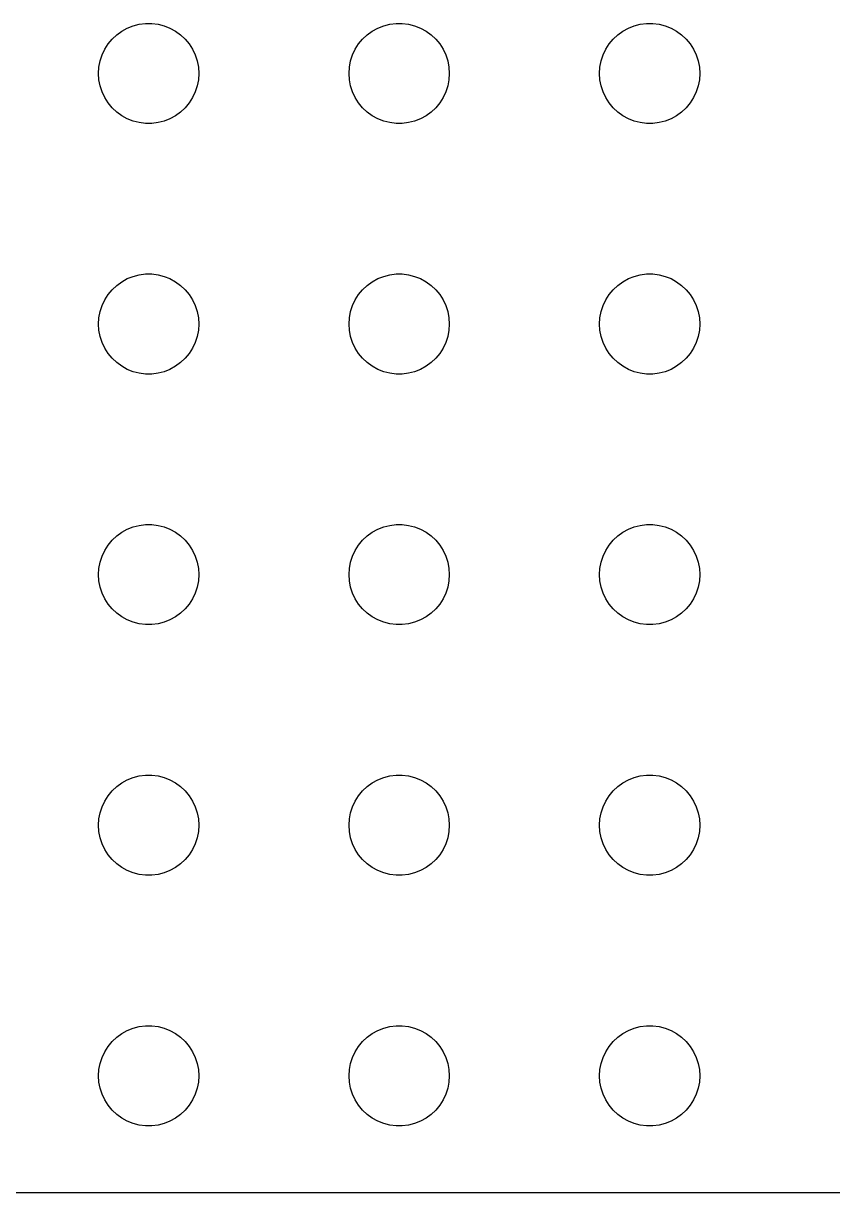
# Model space of a CAD drawing. Header units: metres. Extents: x -210 to 210, y -149 to 149.
# Drawn here: x 0 to 48.5, y -149.5 to -79.5 of the extents above; entities that cross this region are included whole.
import ezdxf

# ---------------------------------------------------------------- set-up
doc = ezdxf.new("R2010")
doc.units = ezdxf.units.M

msp = doc.modelspace()

# ---------------------------------------------------------------- linework, layer by layer
for p, q in [((6.22266, -79.7855), (6.57294, -79.6468)), ((6.57294, -79.6468), (6.93785, -79.5531)), ((6.93785, -79.5531), (7.31161, -79.5059)), ((7.31161, -79.5059), (7.68837, -79.5059)), ((7.68837, -79.5059), (8.06213, -79.5531)), ((8.06213, -79.5531), (8.42705, -79.6468)), ((8.42705, -79.6468), (8.77733, -79.7855)), ((21.2227, -79.7855), (21.5729, -79.6468)), ((21.5729, -79.6468), (21.9379, -79.5531)), ((21.9379, -79.5531), (22.3116, -79.5059)), ((22.3116, -79.5059), (22.6884, -79.5059)), ((22.6884, -79.5059), (23.0621, -79.5531)), ((23.0621, -79.5531), (23.427, -79.6468)), ((23.427, -79.6468), (23.7773, -79.7855)), ((36.2227, -79.7855), (36.5729, -79.6468)), ((36.5729, -79.6468), (36.9379, -79.5531)), ((36.9379, -79.5531), (37.3116, -79.5059)), ((37.3116, -79.5059), (37.6884, -79.5059)), ((37.6884, -79.5059), (38.0621, -79.5531)), ((38.0621, -79.5531), (38.427, -79.6468)), ((38.427, -79.6468), (38.7773, -79.7855)), ((5.07294, -80.7366), (5.31308, -80.4464)), ((5.31308, -80.4464), (5.58772, -80.1885)), ((5.58772, -80.1885), (5.89252, -79.967)), ((5.89252, -79.967), (6.22266, -79.7855)), ((8.77733, -79.7855), (9.10747, -79.967)), ((9.10747, -79.967), (9.41226, -80.1885)), ((9.41226, -80.1885), (9.6869, -80.4464)), ((9.6869, -80.4464), (9.92705, -80.7366)), ((20.0729, -80.7366), (20.3131, -80.4464)), ((20.3131, -80.4464), (20.5877, -80.1885)), ((20.5877, -80.1885), (20.8925, -79.967)), ((20.8925, -79.967), (21.2227, -79.7855)), ((23.7773, -79.7855), (24.1075, -79.967)), ((24.1075, -79.967), (24.4123, -80.1885)), ((24.4123, -80.1885), (24.6869, -80.4464)), ((24.6869, -80.4464), (24.927, -80.7366)), ((35.0729, -80.7366), (35.3131, -80.4464)), ((35.3131, -80.4464), (35.5877, -80.1885)), ((35.5877, -80.1885), (35.8925, -79.967)), ((35.8925, -79.967), (36.2227, -79.7855)), ((38.7773, -79.7855), (39.1075, -79.967)), ((39.1075, -79.967), (39.4123, -80.1885)), ((39.4123, -80.1885), (39.6869, -80.4464)), ((39.6869, -80.4464), (39.927, -80.7366)), ((4.71066, -81.3956), (4.87108, -81.0547)), ((4.87108, -81.0547), (5.07294, -80.7366)), ((9.92705, -80.7366), (10.1289, -81.0547)), ((10.1289, -81.0547), (10.2893, -81.3956)), ((19.7107, -81.3956), (19.8711, -81.0547)), ((19.8711, -81.0547), (20.0729, -80.7366)), ((24.927, -80.7366), (25.1289, -81.0547)), ((25.1289, -81.0547), (25.2893, -81.3956)), ((34.7107, -81.3956), (34.8711, -81.0547)), ((34.8711, -81.0547), (35.0729, -80.7366)), ((39.927, -80.7366), (40.1289, -81.0547)), ((40.1289, -81.0547), (40.2893, -81.3956)), ((4.52365, -82.124), (4.59424, -81.7539)), ((4.59424, -81.7539), (4.71066, -81.3956)), ((10.2893, -81.3956), (10.4057, -81.7539)), ((10.4057, -81.7539), (10.4763, -82.124)), ((19.5237, -82.124), (19.5942, -81.7539)), ((19.5942, -81.7539), (19.7107, -81.3956)), ((25.2893, -81.3956), (25.4057, -81.7539)), ((25.4057, -81.7539), (25.4763, -82.124)), ((34.5237, -82.124), (34.5942, -81.7539)), ((34.5942, -81.7539), (34.7107, -81.3956)), ((40.2893, -81.3956), (40.4057, -81.7539)), ((40.4057, -81.7539), (40.4763, -82.124)), ((4.5, -82.5), (4.52365, -82.124)), ((4.52365, -82.876), (4.5, -82.5)), ((10.4763, -82.124), (10.5, -82.5)), ((10.5, -82.5), (10.4763, -82.876)), ((19.5, -82.5), (19.5237, -82.124)), ((19.5237, -82.876), (19.5, -82.5)), ((25.4763, -82.124), (25.5, -82.5)), ((25.5, -82.5), (25.4763, -82.876)), ((34.5, -82.5), (34.5237, -82.124)), ((34.5237, -82.876), (34.5, -82.5)), ((40.4763, -82.124), (40.5, -82.5)), ((40.5, -82.5), (40.4763, -82.876)), ((4.59424, -83.2461), (4.52365, -82.876)), ((4.71066, -83.6044), (4.59424, -83.2461)), ((10.4057, -83.2461), (10.2893, -83.6044)), ((10.4763, -82.876), (10.4057, -83.2461)), ((19.5942, -83.2461), (19.5237, -82.876)), ((19.7107, -83.6044), (19.5942, -83.2461)), ((25.4057, -83.2461), (25.2893, -83.6044)), ((25.4763, -82.876), (25.4057, -83.2461)), ((34.5942, -83.2461), (34.5237, -82.876)), ((34.7107, -83.6044), (34.5942, -83.2461)), ((40.4057, -83.2461), (40.2893, -83.6044)), ((40.4763, -82.876), (40.4057, -83.2461)), ((4.87108, -83.9453), (4.71066, -83.6044)), ((5.07294, -84.2634), (4.87108, -83.9453)), ((10.1289, -83.9453), (9.92705, -84.2634)), ((10.2893, -83.6044), (10.1289, -83.9453)), ((19.8711, -83.9453), (19.7107, -83.6044)), ((20.0729, -84.2634), (19.8711, -83.9453)), ((25.1289, -83.9453), (24.927, -84.2634)), ((25.2893, -83.6044), (25.1289, -83.9453)), ((34.8711, -83.9453), (34.7107, -83.6044)), ((35.0729, -84.2634), (34.8711, -83.9453)), ((40.1289, -83.9453), (39.927, -84.2634)), ((40.2893, -83.6044), (40.1289, -83.9453)), ((5.31308, -84.5536), (5.07294, -84.2634)), ((5.58772, -84.8115), (5.31308, -84.5536)), ((9.6869, -84.5536), (9.41226, -84.8115)), ((9.92705, -84.2634), (9.6869, -84.5536)), ((20.3131, -84.5536), (20.0729, -84.2634)), ((20.5877, -84.8115), (20.3131, -84.5536)), ((24.6869, -84.5536), (24.4123, -84.8115)), ((24.927, -84.2634), (24.6869, -84.5536)), ((35.3131, -84.5536), (35.0729, -84.2634)), ((35.5877, -84.8115), (35.3131, -84.5536)), ((39.6869, -84.5536), (39.4123, -84.8115)), ((39.927, -84.2634), (39.6869, -84.5536)), ((5.89252, -85.033), (5.58772, -84.8115)), ((6.22266, -85.2145), (5.89252, -85.033)), ((6.57294, -85.3532), (6.22266, -85.2145)), ((6.93785, -85.4469), (6.57294, -85.3532)), ((8.42705, -85.3532), (8.06213, -85.4469)), ((8.77733, -85.2145), (8.42705, -85.3532)), ((9.10747, -85.033), (8.77733, -85.2145)), ((9.41226, -84.8115), (9.10747, -85.033)), ((20.8925, -85.033), (20.5877, -84.8115)), ((21.2227, -85.2145), (20.8925, -85.033)), ((21.5729, -85.3532), (21.2227, -85.2145)), ((21.9379, -85.4469), (21.5729, -85.3532)), ((23.427, -85.3532), (23.0621, -85.4469)), ((23.7773, -85.2145), (23.427, -85.3532)), ((24.1075, -85.033), (23.7773, -85.2145)), ((24.4123, -84.8115), (24.1075, -85.033)), ((35.8925, -85.033), (35.5877, -84.8115)), ((36.2227, -85.2145), (35.8925, -85.033)), ((36.5729, -85.3532), (36.2227, -85.2145)), ((36.9379, -85.4469), (36.5729, -85.3532)), ((38.427, -85.3532), (38.0621, -85.4469)), ((38.7773, -85.2145), (38.427, -85.3532)), ((39.1075, -85.033), (38.7773, -85.2145)), ((39.4123, -84.8115), (39.1075, -85.033)), ((7.31161, -85.4941), (6.93785, -85.4469)), ((7.68837, -85.4941), (7.31161, -85.4941)), ((8.06213, -85.4469), (7.68837, -85.4941)), ((22.3116, -85.4941), (21.9379, -85.4469)), ((22.6884, -85.4941), (22.3116, -85.4941)), ((23.0621, -85.4469), (22.6884, -85.4941)), ((37.3116, -85.4941), (36.9379, -85.4469)), ((37.6884, -85.4941), (37.3116, -85.4941)), ((38.0621, -85.4469), (37.6884, -85.4941)), ((5.58772, -95.1885), (5.89252, -94.967)), ((5.89252, -94.967), (6.22266, -94.7855)), ((6.22266, -94.7855), (6.57294, -94.6468)), ((6.57294, -94.6468), (6.93785, -94.5531)), ((6.93785, -94.5531), (7.31161, -94.5059)), ((7.31161, -94.5059), (7.68837, -94.5059)), ((7.68837, -94.5059), (8.06213, -94.5531)), ((8.06213, -94.5531), (8.42705, -94.6468)), ((8.42705, -94.6468), (8.77733, -94.7855)), ((8.77733, -94.7855), (9.10747, -94.967)), ((9.10747, -94.967), (9.41226, -95.1885)), ((20.5877, -95.1885), (20.8925, -94.967)), ((20.8925, -94.967), (21.2227, -94.7855)), ((21.2227, -94.7855), (21.5729, -94.6468)), ((21.5729, -94.6468), (21.9379, -94.5531)), ((21.9379, -94.5531), (22.3116, -94.5059)), ((22.3116, -94.5059), (22.6884, -94.5059)), ((22.6884, -94.5059), (23.0621, -94.5531)), ((23.0621, -94.5531), (23.427, -94.6468)), ((23.427, -94.6468), (23.7773, -94.7855)), ((23.7773, -94.7855), (24.1075, -94.967)), ((24.1075, -94.967), (24.4123, -95.1885)), ((35.5877, -95.1885), (35.8925, -94.967)), ((35.8925, -94.967), (36.2227, -94.7855)), ((36.2227, -94.7855), (36.5729, -94.6468)), ((36.5729, -94.6468), (36.9379, -94.5531)), ((36.9379, -94.5531), (37.3116, -94.5059)), ((37.3116, -94.5059), (37.6884, -94.5059)), ((37.6884, -94.5059), (38.0621, -94.5531)), ((38.0621, -94.5531), (38.427, -94.6468)), ((38.427, -94.6468), (38.7773, -94.7855)), ((38.7773, -94.7855), (39.1075, -94.967)), ((39.1075, -94.967), (39.4123, -95.1885)), ((4.87108, -96.0547), (5.07294, -95.7366)), ((5.07294, -95.7366), (5.31308, -95.4464)), ((5.31308, -95.4464), (5.58772, -95.1885)), ((9.41226, -95.1885), (9.6869, -95.4464)), ((9.6869, -95.4464), (9.92705, -95.7366)), ((9.92705, -95.7366), (10.1289, -96.0547)), ((19.8711, -96.0547), (20.0729, -95.7366)), ((20.0729, -95.7366), (20.3131, -95.4464)), ((20.3131, -95.4464), (20.5877, -95.1885)), ((24.4123, -95.1885), (24.6869, -95.4464)), ((24.6869, -95.4464), (24.927, -95.7366)), ((24.927, -95.7366), (25.1289, -96.0547)), ((34.8711, -96.0547), (35.0729, -95.7366)), ((35.0729, -95.7366), (35.3131, -95.4464)), ((35.3131, -95.4464), (35.5877, -95.1885)), ((39.4123, -95.1885), (39.6869, -95.4464)), ((39.6869, -95.4464), (39.927, -95.7366)), ((39.927, -95.7366), (40.1289, -96.0547)), ((4.59424, -96.7539), (4.71066, -96.3956)), ((4.71066, -96.3956), (4.87108, -96.0547)), ((10.1289, -96.0547), (10.2893, -96.3956)), ((10.2893, -96.3956), (10.4057, -96.7539)), ((19.5942, -96.7539), (19.7107, -96.3956)), ((19.7107, -96.3956), (19.8711, -96.0547)), ((25.1289, -96.0547), (25.2893, -96.3956)), ((25.2893, -96.3956), (25.4057, -96.7539)), ((34.5942, -96.7539), (34.7107, -96.3956)), ((34.7107, -96.3956), (34.8711, -96.0547)), ((40.1289, -96.0547), (40.2893, -96.3956)), ((40.2893, -96.3956), (40.4057, -96.7539)), ((4.5, -97.5), (4.52365, -97.124)), ((4.52365, -97.124), (4.59424, -96.7539)), ((10.4057, -96.7539), (10.4763, -97.124)), ((10.4763, -97.124), (10.5, -97.5)), ((19.5, -97.5), (19.5237, -97.124)), ((19.5237, -97.124), (19.5942, -96.7539)), ((25.4057, -96.7539), (25.4763, -97.124)), ((25.4763, -97.124), (25.5, -97.5)), ((34.5, -97.5), (34.5237, -97.124)), ((34.5237, -97.124), (34.5942, -96.7539)), ((40.4057, -96.7539), (40.4763, -97.124)), ((40.4763, -97.124), (40.5, -97.5)), ((4.52365, -97.876), (4.5, -97.5)), ((4.59424, -98.2461), (4.52365, -97.876)), ((10.4763, -97.876), (10.4057, -98.2461)), ((10.5, -97.5), (10.4763, -97.876)), ((19.5237, -97.876), (19.5, -97.5)), ((19.5942, -98.2461), (19.5237, -97.876)), ((25.4763, -97.876), (25.4057, -98.2461)), ((25.5, -97.5), (25.4763, -97.876)), ((34.5237, -97.876), (34.5, -97.5)), ((34.5942, -98.2461), (34.5237, -97.876)), ((40.4763, -97.876), (40.4057, -98.2461)), ((40.5, -97.5), (40.4763, -97.876)), ((4.71066, -98.6044), (4.59424, -98.2461)), ((4.87108, -98.9453), (4.71066, -98.6044)), ((10.2893, -98.6044), (10.1289, -98.9453)), ((10.4057, -98.2461), (10.2893, -98.6044)), ((19.7107, -98.6044), (19.5942, -98.2461)), ((19.8711, -98.9453), (19.7107, -98.6044)), ((25.2893, -98.6044), (25.1289, -98.9453)), ((25.4057, -98.2461), (25.2893, -98.6044)), ((34.7107, -98.6044), (34.5942, -98.2461)), ((34.8711, -98.9453), (34.7107, -98.6044)), ((40.2893, -98.6044), (40.1289, -98.9453)), ((40.4057, -98.2461), (40.2893, -98.6044)), ((5.07294, -99.2634), (4.87108, -98.9453)), ((5.31308, -99.5536), (5.07294, -99.2634)), ((9.92705, -99.2634), (9.6869, -99.5536)), ((10.1289, -98.9453), (9.92705, -99.2634)), ((20.0729, -99.2634), (19.8711, -98.9453)), ((20.3131, -99.5536), (20.0729, -99.2634)), ((24.927, -99.2634), (24.6869, -99.5536)), ((25.1289, -98.9453), (24.927, -99.2634)), ((35.0729, -99.2634), (34.8711, -98.9453)), ((35.3131, -99.5536), (35.0729, -99.2634)), ((39.927, -99.2634), (39.6869, -99.5536)), ((40.1289, -98.9453), (39.927, -99.2634)), ((5.58772, -99.8115), (5.31308, -99.5536)), ((5.89252, -100.033), (5.58772, -99.8115)), ((6.22266, -100.214), (5.89252, -100.033)), ((9.10747, -100.033), (8.77733, -100.214)), ((9.41226, -99.8115), (9.10747, -100.033)), ((9.6869, -99.5536), (9.41226, -99.8115)), ((20.5877, -99.8115), (20.3131, -99.5536)), ((20.8925, -100.033), (20.5877, -99.8115)), ((21.2227, -100.214), (20.8925, -100.033)), ((24.1075, -100.033), (23.7773, -100.214)), ((24.4123, -99.8115), (24.1075, -100.033)), ((24.6869, -99.5536), (24.4123, -99.8115)), ((35.5877, -99.8115), (35.3131, -99.5536)), ((35.8925, -100.033), (35.5877, -99.8115)), ((36.2227, -100.214), (35.8925, -100.033)), ((39.1075, -100.033), (38.7773, -100.214)), ((39.4123, -99.8115), (39.1075, -100.033)), ((39.6869, -99.5536), (39.4123, -99.8115)), ((6.57294, -100.353), (6.22266, -100.214)), ((6.93785, -100.447), (6.57294, -100.353)), ((7.31161, -100.494), (6.93785, -100.447)), ((7.68837, -100.494), (7.31161, -100.494)), ((8.06213, -100.447), (7.68837, -100.494)), ((8.42705, -100.353), (8.06213, -100.447)), ((8.77733, -100.214), (8.42705, -100.353)), ((21.5729, -100.353), (21.2227, -100.214)), ((21.9379, -100.447), (21.5729, -100.353)), ((22.3116, -100.494), (21.9379, -100.447)), ((22.6884, -100.494), (22.3116, -100.494)), ((23.0621, -100.447), (22.6884, -100.494)), ((23.427, -100.353), (23.0621, -100.447)), ((23.7773, -100.214), (23.427, -100.353)), ((36.5729, -100.353), (36.2227, -100.214)), ((36.9379, -100.447), (36.5729, -100.353)), ((37.3116, -100.494), (36.9379, -100.447)), ((37.6884, -100.494), (37.3116, -100.494)), ((38.0621, -100.447), (37.6884, -100.494)), ((38.427, -100.353), (38.0621, -100.447)), ((38.7773, -100.214), (38.427, -100.353)), ((5.89252, -109.967), (6.22266, -109.786)), ((6.22266, -109.786), (6.57294, -109.647)), ((6.57294, -109.647), (6.93785, -109.553)), ((6.93785, -109.553), (7.31161, -109.506)), ((7.31161, -109.506), (7.68837, -109.506)), ((7.68837, -109.506), (8.06213, -109.553)), ((8.06213, -109.553), (8.42705, -109.647)), ((8.42705, -109.647), (8.77733, -109.786)), ((8.77733, -109.786), (9.10747, -109.967)), ((20.8925, -109.967), (21.2227, -109.786)), ((21.2227, -109.786), (21.5729, -109.647)), ((21.5729, -109.647), (21.9379, -109.553)), ((21.9379, -109.553), (22.3116, -109.506)), ((22.3116, -109.506), (22.6884, -109.506)), ((22.6884, -109.506), (23.0621, -109.553)), ((23.0621, -109.553), (23.427, -109.647)), ((23.427, -109.647), (23.7773, -109.786)), ((23.7773, -109.786), (24.1075, -109.967)), ((35.8925, -109.967), (36.2227, -109.786)), ((36.2227, -109.786), (36.5729, -109.647)), ((36.5729, -109.647), (36.9379, -109.553)), ((36.9379, -109.553), (37.3116, -109.506)), ((37.3116, -109.506), (37.6884, -109.506)), ((37.6884, -109.506), (38.0621, -109.553)), ((38.0621, -109.553), (38.427, -109.647)), ((38.427, -109.647), (38.7773, -109.786)), ((38.7773, -109.786), (39.1075, -109.967)), ((5.07294, -110.737), (5.31308, -110.446)), ((5.31308, -110.446), (5.58772, -110.188)), ((5.58772, -110.188), (5.89252, -109.967)), ((9.10747, -109.967), (9.41226, -110.188)), ((9.41226, -110.188), (9.6869, -110.446)), ((9.6869, -110.446), (9.92705, -110.737)), ((20.0729, -110.737), (20.3131, -110.446)), ((20.3131, -110.446), (20.5877, -110.188)), ((20.5877, -110.188), (20.8925, -109.967)), ((24.1075, -109.967), (24.4123, -110.188)), ((24.4123, -110.188), (24.6869, -110.446)), ((24.6869, -110.446), (24.927, -110.737)), ((35.0729, -110.737), (35.3131, -110.446)), ((35.3131, -110.446), (35.5877, -110.188)), ((35.5877, -110.188), (35.8925, -109.967)), ((39.1075, -109.967), (39.4123, -110.188)), ((39.4123, -110.188), (39.6869, -110.446)), ((39.6869, -110.446), (39.927, -110.737)), ((4.71066, -111.396), (4.87108, -111.055)), ((4.87108, -111.055), (5.07294, -110.737)), ((9.92705, -110.737), (10.1289, -111.055)), ((10.1289, -111.055), (10.2893, -111.396)), ((19.7107, -111.396), (19.8711, -111.055)), ((19.8711, -111.055), (20.0729, -110.737)), ((24.927, -110.737), (25.1289, -111.055)), ((25.1289, -111.055), (25.2893, -111.396)), ((34.7107, -111.396), (34.8711, -111.055)), ((34.8711, -111.055), (35.0729, -110.737)), ((39.927, -110.737), (40.1289, -111.055)), ((40.1289, -111.055), (40.2893, -111.396)), ((4.52365, -112.124), (4.59424, -111.754)), ((4.59424, -111.754), (4.71066, -111.396)), ((10.2893, -111.396), (10.4057, -111.754)), ((10.4057, -111.754), (10.4763, -112.124)), ((19.5237, -112.124), (19.5942, -111.754)), ((19.5942, -111.754), (19.7107, -111.396)), ((25.2893, -111.396), (25.4057, -111.754)), ((25.4057, -111.754), (25.4763, -112.124)), ((34.5237, -112.124), (34.5942, -111.754)), ((34.5942, -111.754), (34.7107, -111.396)), ((40.2893, -111.396), (40.4057, -111.754)), ((40.4057, -111.754), (40.4763, -112.124)), ((4.5, -112.5), (4.52365, -112.124)), ((4.52365, -112.876), (4.5, -112.5)), ((10.4763, -112.124), (10.5, -112.5)), ((10.5, -112.5), (10.4763, -112.876)), ((19.5, -112.5), (19.5237, -112.124)), ((19.5237, -112.876), (19.5, -112.5)), ((25.4763, -112.124), (25.5, -112.5)), ((25.5, -112.5), (25.4763, -112.876)), ((34.5, -112.5), (34.5237, -112.124)), ((34.5237, -112.876), (34.5, -112.5)), ((40.4763, -112.124), (40.5, -112.5)), ((40.5, -112.5), (40.4763, -112.876)), ((4.59424, -113.246), (4.52365, -112.876)), ((4.71066, -113.604), (4.59424, -113.246)), ((10.4057, -113.246), (10.2893, -113.604)), ((10.4763, -112.876), (10.4057, -113.246)), ((19.5942, -113.246), (19.5237, -112.876)), ((19.7107, -113.604), (19.5942, -113.246)), ((25.4057, -113.246), (25.2893, -113.604)), ((25.4763, -112.876), (25.4057, -113.246)), ((34.5942, -113.246), (34.5237, -112.876)), ((34.7107, -113.604), (34.5942, -113.246)), ((40.4057, -113.246), (40.2893, -113.604)), ((40.4763, -112.876), (40.4057, -113.246)), ((4.87108, -113.945), (4.71066, -113.604)), ((5.07294, -114.263), (4.87108, -113.945)), ((10.1289, -113.945), (9.92705, -114.263)), ((10.2893, -113.604), (10.1289, -113.945)), ((19.8711, -113.945), (19.7107, -113.604)), ((20.0729, -114.263), (19.8711, -113.945)), ((25.1289, -113.945), (24.927, -114.263)), ((25.2893, -113.604), (25.1289, -113.945)), ((34.8711, -113.945), (34.7107, -113.604)), ((35.0729, -114.263), (34.8711, -113.945)), ((40.1289, -113.945), (39.927, -114.263)), ((40.2893, -113.604), (40.1289, -113.945)), ((5.31308, -114.554), (5.07294, -114.263)), ((5.58772, -114.812), (5.31308, -114.554)), ((9.6869, -114.554), (9.41226, -114.812)), ((9.92705, -114.263), (9.6869, -114.554)), ((20.3131, -114.554), (20.0729, -114.263)), ((20.5877, -114.812), (20.3131, -114.554)), ((24.6869, -114.554), (24.4123, -114.812)), ((24.927, -114.263), (24.6869, -114.554)), ((35.3131, -114.554), (35.0729, -114.263)), ((35.5877, -114.812), (35.3131, -114.554)), ((39.6869, -114.554), (39.4123, -114.812)), ((39.927, -114.263), (39.6869, -114.554)), ((5.89252, -115.033), (5.58772, -114.812)), ((6.22266, -115.214), (5.89252, -115.033)), ((6.57294, -115.353), (6.22266, -115.214)), ((6.93785, -115.447), (6.57294, -115.353)), ((7.31161, -115.494), (6.93785, -115.447)), ((8.06213, -115.447), (7.68837, -115.494)), ((8.42705, -115.353), (8.06213, -115.447)), ((8.77733, -115.214), (8.42705, -115.353)), ((9.10747, -115.033), (8.77733, -115.214)), ((9.41226, -114.812), (9.10747, -115.033)), ((20.8925, -115.033), (20.5877, -114.812)), ((21.2227, -115.214), (20.8925, -115.033)), ((21.5729, -115.353), (21.2227, -115.214)), ((21.9379, -115.447), (21.5729, -115.353)), ((22.3116, -115.494), (21.9379, -115.447)), ((23.0621, -115.447), (22.6884, -115.494)), ((23.427, -115.353), (23.0621, -115.447)), ((23.7773, -115.214), (23.427, -115.353)), ((24.1075, -115.033), (23.7773, -115.214)), ((24.4123, -114.812), (24.1075, -115.033)), ((35.8925, -115.033), (35.5877, -114.812)), ((36.2227, -115.214), (35.8925, -115.033)), ((36.5729, -115.353), (36.2227, -115.214)), ((36.9379, -115.447), (36.5729, -115.353)), ((37.3116, -115.494), (36.9379, -115.447)), ((38.0621, -115.447), (37.6884, -115.494)), ((38.427, -115.353), (38.0621, -115.447)), ((38.7773, -115.214), (38.427, -115.353)), ((39.1075, -115.033), (38.7773, -115.214)), ((39.4123, -114.812), (39.1075, -115.033)), ((7.68837, -115.494), (7.31161, -115.494)), ((22.6884, -115.494), (22.3116, -115.494)), ((37.6884, -115.494), (37.3116, -115.494)), ((6.57294, -124.647), (6.93785, -124.553)), ((6.93785, -124.553), (7.31161, -124.506)), ((7.31161, -124.506), (7.68837, -124.506)), ((7.68837, -124.506), (8.06213, -124.553)), ((8.06213, -124.553), (8.42705, -124.647)), ((21.5729, -124.647), (21.9379, -124.553)), ((21.9379, -124.553), (22.3116, -124.506)), ((22.3116, -124.506), (22.6884, -124.506)), ((22.6884, -124.506), (23.0621, -124.553)), ((23.0621, -124.553), (23.427, -124.647)), ((36.5729, -124.647), (36.9379, -124.553)), ((36.9379, -124.553), (37.3116, -124.506)), ((37.3116, -124.506), (37.6884, -124.506)), ((37.6884, -124.506), (38.0621, -124.553)), ((38.0621, -124.553), (38.427, -124.647)), ((5.31308, -125.446), (5.58772, -125.188)), ((5.58772, -125.188), (5.89252, -124.967)), ((5.89252, -124.967), (6.22266, -124.786)), ((6.22266, -124.786), (6.57294, -124.647)), ((8.42705, -124.647), (8.77733, -124.786)), ((8.77733, -124.786), (9.10747, -124.967)), ((9.10747, -124.967), (9.41226, -125.188)), ((9.41226, -125.188), (9.6869, -125.446)), ((20.3131, -125.446), (20.5877, -125.188)), ((20.5877, -125.188), (20.8925, -124.967)), ((20.8925, -124.967), (21.2227, -124.786)), ((21.2227, -124.786), (21.5729, -124.647)), ((23.427, -124.647), (23.7773, -124.786)), ((23.7773, -124.786), (24.1075, -124.967)), ((24.1075, -124.967), (24.4123, -125.188)), ((24.4123, -125.188), (24.6869, -125.446)), ((35.3131, -125.446), (35.5877, -125.188)), ((35.5877, -125.188), (35.8925, -124.967)), ((35.8925, -124.967), (36.2227, -124.786)), ((36.2227, -124.786), (36.5729, -124.647)), ((38.427, -124.647), (38.7773, -124.786)), ((38.7773, -124.786), (39.1075, -124.967)), ((39.1075, -124.967), (39.4123, -125.188)), ((39.4123, -125.188), (39.6869, -125.446)), ((4.87108, -126.055), (5.07294, -125.737)), ((5.07294, -125.737), (5.31308, -125.446)), ((9.6869, -125.446), (9.92705, -125.737)), ((9.92705, -125.737), (10.1289, -126.055)), ((19.8711, -126.055), (20.0729, -125.737)), ((20.0729, -125.737), (20.3131, -125.446)), ((24.6869, -125.446), (24.927, -125.737)), ((24.927, -125.737), (25.1289, -126.055)), ((34.8711, -126.055), (35.0729, -125.737)), ((35.0729, -125.737), (35.3131, -125.446)), ((39.6869, -125.446), (39.927, -125.737)), ((39.927, -125.737), (40.1289, -126.055)), ((4.59424, -126.754), (4.71066, -126.396)), ((4.71066, -126.396), (4.87108, -126.055)), ((10.1289, -126.055), (10.2893, -126.396)), ((10.2893, -126.396), (10.4057, -126.754)), ((19.5942, -126.754), (19.7107, -126.396)), ((19.7107, -126.396), (19.8711, -126.055)), ((25.1289, -126.055), (25.2893, -126.396)), ((25.2893, -126.396), (25.4057, -126.754)), ((34.5942, -126.754), (34.7107, -126.396)), ((34.7107, -126.396), (34.8711, -126.055)), ((40.1289, -126.055), (40.2893, -126.396)), ((40.2893, -126.396), (40.4057, -126.754)), ((4.5, -127.5), (4.52365, -127.124)), ((4.52365, -127.124), (4.59424, -126.754)), ((10.4057, -126.754), (10.4763, -127.124)), ((10.4763, -127.124), (10.5, -127.5)), ((19.5, -127.5), (19.5237, -127.124)), ((19.5237, -127.124), (19.5942, -126.754)), ((25.4057, -126.754), (25.4763, -127.124)), ((25.4763, -127.124), (25.5, -127.5)), ((34.5, -127.5), (34.5237, -127.124)), ((34.5237, -127.124), (34.5942, -126.754)), ((40.4057, -126.754), (40.4763, -127.124)), ((40.4763, -127.124), (40.5, -127.5)), ((4.52365, -127.876), (4.5, -127.5)), ((4.59424, -128.246), (4.52365, -127.876)), ((10.4763, -127.876), (10.4057, -128.246)), ((10.5, -127.5), (10.4763, -127.876)), ((19.5237, -127.876), (19.5, -127.5)), ((19.5942, -128.246), (19.5237, -127.876)), ((25.4763, -127.876), (25.4057, -128.246)), ((25.5, -127.5), (25.4763, -127.876)), ((34.5237, -127.876), (34.5, -127.5)), ((34.5942, -128.246), (34.5237, -127.876)), ((40.4763, -127.876), (40.4057, -128.246)), ((40.5, -127.5), (40.4763, -127.876)), ((4.71066, -128.604), (4.59424, -128.246)), ((4.87108, -128.945), (4.71066, -128.604)), ((10.2893, -128.604), (10.1289, -128.945)), ((10.4057, -128.246), (10.2893, -128.604)), ((19.7107, -128.604), (19.5942, -128.246)), ((19.8711, -128.945), (19.7107, -128.604)), ((25.2893, -128.604), (25.1289, -128.945)), ((25.4057, -128.246), (25.2893, -128.604)), ((34.7107, -128.604), (34.5942, -128.246)), ((34.8711, -128.945), (34.7107, -128.604)), ((40.2893, -128.604), (40.1289, -128.945)), ((40.4057, -128.246), (40.2893, -128.604)), ((5.07294, -129.263), (4.87108, -128.945)), ((5.31308, -129.554), (5.07294, -129.263)), ((9.92705, -129.263), (9.6869, -129.554)), ((10.1289, -128.945), (9.92705, -129.263)), ((20.0729, -129.263), (19.8711, -128.945)), ((20.3131, -129.554), (20.0729, -129.263)), ((24.927, -129.263), (24.6869, -129.554)), ((25.1289, -128.945), (24.927, -129.263)), ((35.0729, -129.263), (34.8711, -128.945)), ((35.3131, -129.554), (35.0729, -129.263)), ((39.927, -129.263), (39.6869, -129.554)), ((40.1289, -128.945), (39.927, -129.263)), ((5.58772, -129.812), (5.31308, -129.554)), ((5.89252, -130.033), (5.58772, -129.812)), ((6.22266, -130.214), (5.89252, -130.033)), ((9.10747, -130.033), (8.77733, -130.214)), ((9.41226, -129.812), (9.10747, -130.033)), ((9.6869, -129.554), (9.41226, -129.812)), ((20.5877, -129.812), (20.3131, -129.554)), ((20.8925, -130.033), (20.5877, -129.812)), ((21.2227, -130.214), (20.8925, -130.033)), ((24.1075, -130.033), (23.7773, -130.214)), ((24.4123, -129.812), (24.1075, -130.033)), ((24.6869, -129.554), (24.4123, -129.812)), ((35.5877, -129.812), (35.3131, -129.554)), ((35.8925, -130.033), (35.5877, -129.812)), ((36.2227, -130.214), (35.8925, -130.033)), ((39.1075, -130.033), (38.7773, -130.214)), ((39.4123, -129.812), (39.1075, -130.033)), ((39.6869, -129.554), (39.4123, -129.812)), ((6.57294, -130.353), (6.22266, -130.214)), ((6.93785, -130.447), (6.57294, -130.353)), ((7.31161, -130.494), (6.93785, -130.447)), ((7.68837, -130.494), (7.31161, -130.494)), ((8.06213, -130.447), (7.68837, -130.494)), ((8.42705, -130.353), (8.06213, -130.447)), ((8.77733, -130.214), (8.42705, -130.353)), ((21.5729, -130.353), (21.2227, -130.214)), ((21.9379, -130.447), (21.5729, -130.353)), ((22.3116, -130.494), (21.9379, -130.447)), ((22.6884, -130.494), (22.3116, -130.494)), ((23.0621, -130.447), (22.6884, -130.494)), ((23.427, -130.353), (23.0621, -130.447)), ((23.7773, -130.214), (23.427, -130.353)), ((36.5729, -130.353), (36.2227, -130.214)), ((36.9379, -130.447), (36.5729, -130.353)), ((37.3116, -130.494), (36.9379, -130.447)), ((37.6884, -130.494), (37.3116, -130.494)), ((38.0621, -130.447), (37.6884, -130.494)), ((38.427, -130.353), (38.0621, -130.447)), ((38.7773, -130.214), (38.427, -130.353)), ((5.58772, -140.188), (5.89252, -139.967)), ((5.89252, -139.967), (6.22266, -139.786)), ((6.22266, -139.786), (6.57294, -139.647)), ((6.57294, -139.647), (6.93785, -139.553)), ((6.93785, -139.553), (7.31161, -139.506)), ((7.31161, -139.506), (7.68837, -139.506)), ((7.68837, -139.506), (8.06213, -139.553)), ((8.06213, -139.553), (8.42705, -139.647)), ((8.42705, -139.647), (8.77733, -139.786)), ((8.77733, -139.786), (9.10747, -139.967)), ((9.10747, -139.967), (9.41226, -140.188)), ((20.5877, -140.188), (20.8925, -139.967)), ((20.8925, -139.967), (21.2227, -139.786)), ((21.2227, -139.786), (21.5729, -139.647)), ((21.5729, -139.647), (21.9379, -139.553)), ((21.9379, -139.553), (22.3116, -139.506)), ((22.3116, -139.506), (22.6884, -139.506)), ((22.6884, -139.506), (23.0621, -139.553)), ((23.0621, -139.553), (23.427, -139.647)), ((23.427, -139.647), (23.7773, -139.786)), ((23.7773, -139.786), (24.1075, -139.967)), ((24.1075, -139.967), (24.4123, -140.188)), ((35.5877, -140.188), (35.8925, -139.967)), ((35.8925, -139.967), (36.2227, -139.786)), ((36.2227, -139.786), (36.5729, -139.647)), ((36.5729, -139.647), (36.9379, -139.553)), ((36.9379, -139.553), (37.3116, -139.506)), ((37.3116, -139.506), (37.6884, -139.506)), ((37.6884, -139.506), (38.0621, -139.553)), ((38.0621, -139.553), (38.427, -139.647)), ((38.427, -139.647), (38.7773, -139.786)), ((38.7773, -139.786), (39.1075, -139.967)), ((39.1075, -139.967), (39.4123, -140.188)), ((5.07294, -140.737), (5.31308, -140.446)), ((5.31308, -140.446), (5.58772, -140.188)), ((9.41226, -140.188), (9.6869, -140.446)), ((9.6869, -140.446), (9.92705, -140.737)), ((20.0729, -140.737), (20.3131, -140.446)), ((20.3131, -140.446), (20.5877, -140.188)), ((24.4123, -140.188), (24.6869, -140.446)), ((24.6869, -140.446), (24.927, -140.737)), ((35.0729, -140.737), (35.3131, -140.446)), ((35.3131, -140.446), (35.5877, -140.188)), ((39.4123, -140.188), (39.6869, -140.446)), ((39.6869, -140.446), (39.927, -140.737)), ((4.71066, -141.396), (4.87108, -141.055)), ((4.87108, -141.055), (5.07294, -140.737)), ((9.92705, -140.737), (10.1289, -141.055)), ((10.1289, -141.055), (10.2893, -141.396)), ((19.7107, -141.396), (19.8711, -141.055)), ((19.8711, -141.055), (20.0729, -140.737)), ((24.927, -140.737), (25.1289, -141.055)), ((25.1289, -141.055), (25.2893, -141.396)), ((34.7107, -141.396), (34.8711, -141.055)), ((34.8711, -141.055), (35.0729, -140.737)), ((39.927, -140.737), (40.1289, -141.055)), ((40.1289, -141.055), (40.2893, -141.396)), ((4.52365, -142.124), (4.59424, -141.754)), ((4.59424, -141.754), (4.71066, -141.396)), ((10.2893, -141.396), (10.4057, -141.754)), ((10.4057, -141.754), (10.4763, -142.124)), ((19.5237, -142.124), (19.5942, -141.754)), ((19.5942, -141.754), (19.7107, -141.396)), ((25.2893, -141.396), (25.4057, -141.754)), ((25.4057, -141.754), (25.4763, -142.124)), ((34.5237, -142.124), (34.5942, -141.754)), ((34.5942, -141.754), (34.7107, -141.396)), ((40.2893, -141.396), (40.4057, -141.754)), ((40.4057, -141.754), (40.4763, -142.124)), ((4.5, -142.5), (4.52365, -142.124)), ((4.52365, -142.876), (4.5, -142.5)), ((10.4763, -142.124), (10.5, -142.5)), ((10.5, -142.5), (10.4763, -142.876)), ((19.5, -142.5), (19.5237, -142.124)), ((19.5237, -142.876), (19.5, -142.5)), ((25.4763, -142.124), (25.5, -142.5)), ((25.5, -142.5), (25.4763, -142.876)), ((34.5, -142.5), (34.5237, -142.124)), ((34.5237, -142.876), (34.5, -142.5)), ((40.4763, -142.124), (40.5, -142.5)), ((40.5, -142.5), (40.4763, -142.876)), ((4.59424, -143.246), (4.52365, -142.876)), ((4.71066, -143.604), (4.59424, -143.246)), ((10.4057, -143.246), (10.2893, -143.604)), ((10.4763, -142.876), (10.4057, -143.246)), ((19.5942, -143.246), (19.5237, -142.876)), ((19.7107, -143.604), (19.5942, -143.246)), ((25.4057, -143.246), (25.2893, -143.604)), ((25.4763, -142.876), (25.4057, -143.246)), ((34.5942, -143.246), (34.5237, -142.876)), ((34.7107, -143.604), (34.5942, -143.246)), ((40.4057, -143.246), (40.2893, -143.604)), ((40.4763, -142.876), (40.4057, -143.246)), ((4.87108, -143.945), (4.71066, -143.604)), ((5.07294, -144.263), (4.87108, -143.945)), ((10.1289, -143.945), (9.92705, -144.263)), ((10.2893, -143.604), (10.1289, -143.945)), ((19.8711, -143.945), (19.7107, -143.604)), ((20.0729, -144.263), (19.8711, -143.945)), ((25.1289, -143.945), (24.927, -144.263)), ((25.2893, -143.604), (25.1289, -143.945)), ((34.8711, -143.945), (34.7107, -143.604)), ((35.0729, -144.263), (34.8711, -143.945)), ((40.1289, -143.945), (39.927, -144.263)), ((40.2893, -143.604), (40.1289, -143.945)), ((5.31308, -144.554), (5.07294, -144.263)), ((5.58772, -144.812), (5.31308, -144.554)), ((5.89252, -145.033), (5.58772, -144.812)), ((9.41226, -144.812), (9.10747, -145.033)), ((9.6869, -144.554), (9.41226, -144.812)), ((9.92705, -144.263), (9.6869, -144.554)), ((20.3131, -144.554), (20.0729, -144.263)), ((20.5877, -144.812), (20.3131, -144.554)), ((20.8925, -145.033), (20.5877, -144.812)), ((24.4123, -144.812), (24.1075, -145.033)), ((24.6869, -144.554), (24.4123, -144.812)), ((24.927, -144.263), (24.6869, -144.554)), ((35.3131, -144.554), (35.0729, -144.263)), ((35.5877, -144.812), (35.3131, -144.554)), ((35.8925, -145.033), (35.5877, -144.812)), ((39.4123, -144.812), (39.1075, -145.033)), ((39.6869, -144.554), (39.4123, -144.812)), ((39.927, -144.263), (39.6869, -144.554)), ((6.22266, -145.214), (5.89252, -145.033)), ((6.57294, -145.353), (6.22266, -145.214)), ((6.93785, -145.447), (6.57294, -145.353)), ((7.31161, -145.494), (6.93785, -145.447)), ((7.68837, -145.494), (7.31161, -145.494)), ((8.06213, -145.447), (7.68837, -145.494)), ((8.42705, -145.353), (8.06213, -145.447)), ((8.77733, -145.214), (8.42705, -145.353)), ((9.10747, -145.033), (8.77733, -145.214)), ((21.2227, -145.214), (20.8925, -145.033)), ((21.5729, -145.353), (21.2227, -145.214)), ((21.9379, -145.447), (21.5729, -145.353)), ((22.3116, -145.494), (21.9379, -145.447)), ((22.6884, -145.494), (22.3116, -145.494)), ((23.0621, -145.447), (22.6884, -145.494)), ((23.427, -145.353), (23.0621, -145.447)), ((23.7773, -145.214), (23.427, -145.353)), ((24.1075, -145.033), (23.7773, -145.214)), ((36.2227, -145.214), (35.8925, -145.033)), ((36.5729, -145.353), (36.2227, -145.214)), ((36.9379, -145.447), (36.5729, -145.353)), ((37.3116, -145.494), (36.9379, -145.447)), ((37.6884, -145.494), (37.3116, -145.494)), ((38.0621, -145.447), (37.6884, -145.494)), ((38.427, -145.353), (38.0621, -145.447)), ((38.7773, -145.214), (38.427, -145.353)), ((39.1075, -145.033), (38.7773, -145.214)), ((-204.814, -149.49), (204.814, -149.49))]:
    msp.add_line(p, q)

doc.saveas('drawing.dxf')
